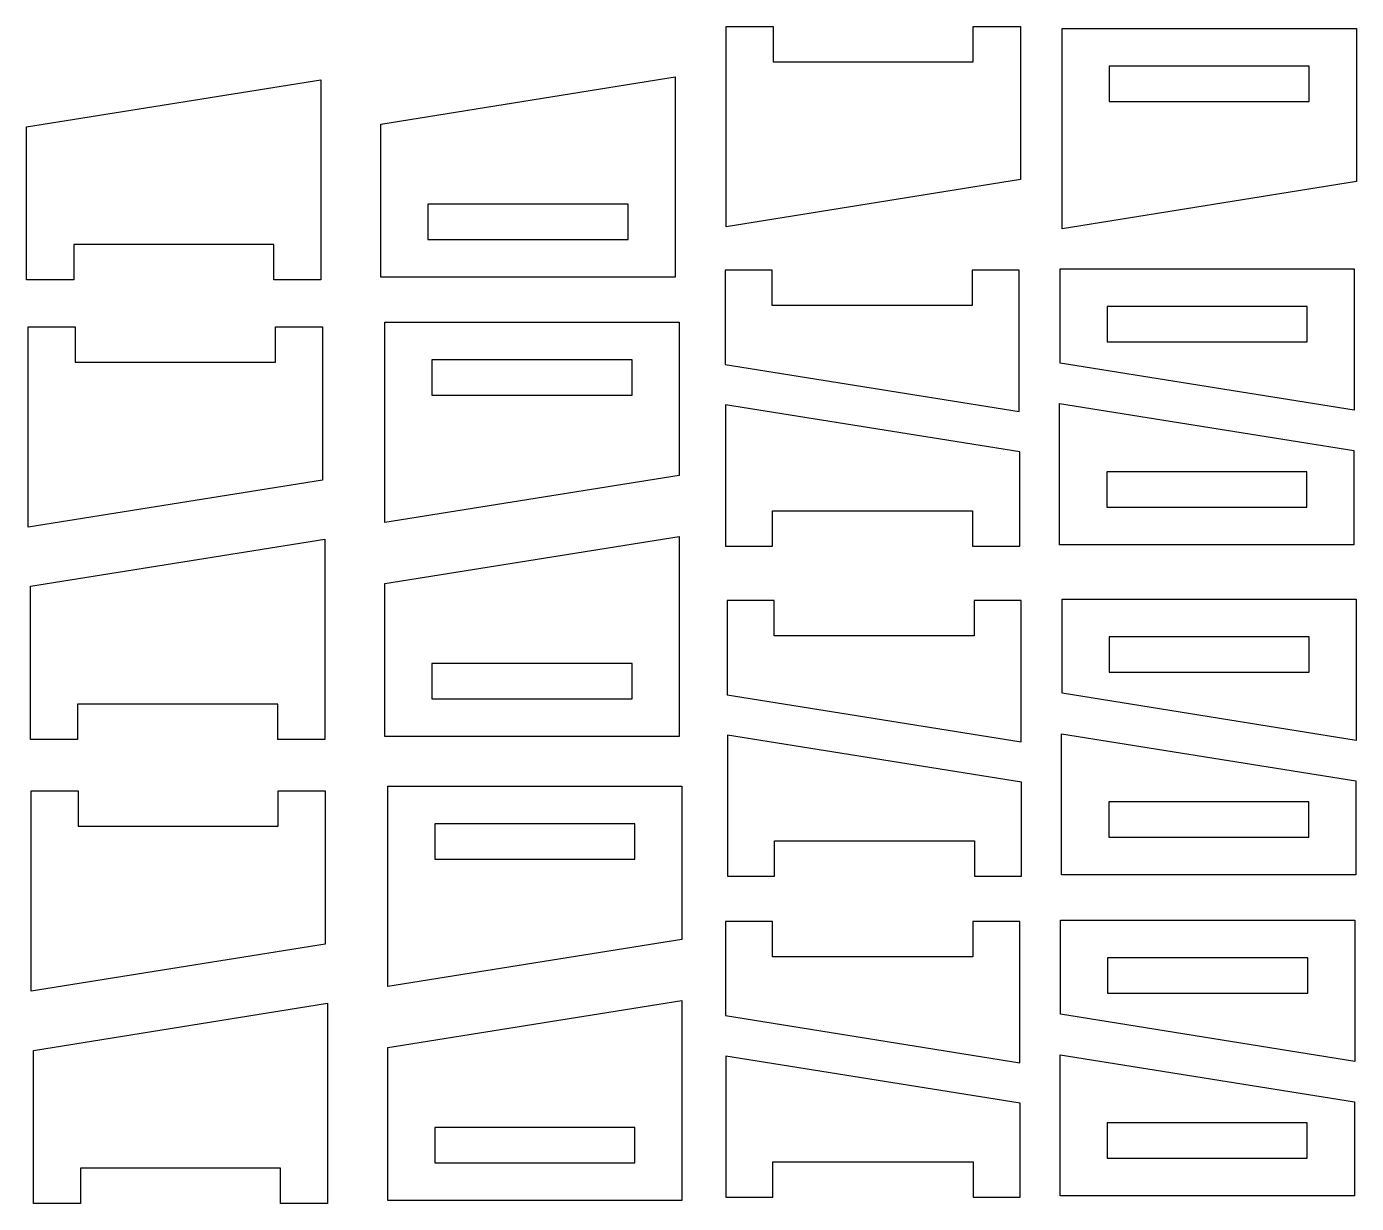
# Model space of a CAD drawing. Extents: x 5 to 118, y 6 to 106.
import ezdxf

# ---------------------------------------------------------------- set-up
doc = ezdxf.new("R2010")
doc.units = 0
doc.layers.add('Calque_1', color=7, linetype='CONTINUOUS')

msp = doc.modelspace()

# ---------------------------------------------------------------- linework, layer by layer
at = {"layer": 'Calque_1', "color": 7}
for p, q in [((64.75977, 89.01151), (64.75977, 106.01151)), ((64.75977, 106.01151), (68.75977, 106.01151)), ((68.75977, 106.01151), (68.75977, 103.01151)), ((85.75977, 103.01151), (85.75977, 106.01151)), ((85.75977, 106.01151), (89.75977, 106.01151)), ((89.75977, 106.01151), (89.75977, 93.01151)), ((93.30753, 88.84257), (93.30753, 105.84257)), ((93.30753, 105.84257), (118.30753, 105.84257)), ((118.30753, 105.84257), (118.30753, 92.84257)), ((68.75977, 103.01151), (85.75977, 103.01151)), ((35.425312, 97.7346), (60.425312, 101.7346)), ((60.425312, 101.7346), (60.425312, 84.7346)), ((114.30753, 102.64257), (97.30753, 102.64257)), ((97.30753, 102.64257), (97.30753, 99.64257)), ((114.30753, 99.64257), (114.30753, 102.64257)), ((5.321614, 97.49568), (30.321614, 101.49568)), ((30.321614, 101.49568), (30.321614, 84.49568)), ((97.30753, 99.64257), (114.30753, 99.64257)), ((5.321614, 84.49568), (5.321614, 97.49568)), ((35.425312, 84.7346), (35.425312, 97.7346)), ((89.75977, 93.01151), (64.75977, 89.01151)), ((118.30753, 92.84257), (93.30753, 88.84257)), ((56.425312, 90.9346), (39.425312, 90.9346)), ((39.425312, 90.9346), (39.425312, 87.9346)), ((56.425312, 87.9346), (56.425312, 90.9346)), ((26.321614, 87.49568), (9.321614, 87.49568)), ((9.321614, 87.49568), (9.321614, 84.49568)), ((26.321614, 84.49568), (26.321614, 87.49568)), ((39.425312, 87.9346), (56.425312, 87.9346)), ((68.665301, 85.31177), (64.665301, 85.31177)), ((64.665301, 85.31177), (64.665301, 77.31177)), ((68.665301, 82.31177), (68.665301, 85.31177)), ((85.665301, 85.31177), (85.665301, 82.31177)), ((89.665301, 85.31177), (85.665301, 85.31177)), ((89.665301, 73.31177), (89.665301, 85.31177)), ((93.12857, 77.43168), (93.12857, 85.43168)), ((93.12857, 85.43168), (118.12857, 85.43168)), ((118.12857, 85.43168), (118.12857, 73.43168)), ((9.321614, 84.49568), (5.321614, 84.49568)), ((30.321614, 84.49568), (26.321614, 84.49568)), ((60.425312, 84.7346), (35.425312, 84.7346)), ((85.665301, 82.31177), (68.665301, 82.31177)), ((114.12857, 82.23168), (97.12857, 82.23168)), ((97.12857, 82.23168), (97.12857, 79.23168)), ((114.12857, 79.23168), (114.12857, 82.23168)), ((5.46157, 63.50145), (5.46157, 80.50145)), ((5.46157, 80.50145), (9.46157, 80.50145)), ((9.46157, 80.50145), (9.46157, 77.50145)), ((26.46157, 77.50145), (26.46157, 80.50145)), ((26.46157, 80.50145), (30.46157, 80.50145)), ((30.46157, 80.50145), (30.46157, 67.50145)), ((35.763198, 63.8973), (35.763198, 80.8973)), ((35.763198, 80.8973), (60.763198, 80.8973)), ((60.763198, 80.8973), (60.763198, 67.8973)), ((97.12857, 79.23168), (114.12857, 79.23168)), ((9.46157, 77.50145), (26.46157, 77.50145)), ((56.763198, 77.6973), (39.763198, 77.6973)), ((39.763198, 77.6973), (39.763198, 74.6973)), ((56.763198, 74.6973), (56.763198, 77.6973)), ((64.665301, 77.31177), (89.665301, 73.31177)), ((118.12857, 73.43168), (93.12857, 77.43168)), ((39.763198, 74.6973), (56.763198, 74.6973)), ((89.697472, 69.88464), (64.697472, 73.88464)), ((64.697472, 73.88464), (64.697472, 61.88464)), ((93.09478, 61.99682), (93.09478, 73.99682)), ((93.09478, 73.99682), (118.09478, 69.99682)), ((89.697472, 61.88464), (89.697472, 69.88464)), ((118.09478, 69.99682), (118.09478, 61.99682)), ((60.763198, 67.8973), (35.763198, 63.8973)), ((114.09478, 68.19682), (97.09478, 68.19682)), ((97.09478, 68.19682), (97.09478, 65.19682)), ((114.09478, 65.19682), (114.09478, 68.19682)), ((30.46157, 67.50145), (5.46157, 63.50145)), ((68.697472, 61.88464), (68.697472, 64.88464)), ((68.697472, 64.88464), (85.697472, 64.88464)), ((85.697472, 64.88464), (85.697472, 61.88464)), ((97.09478, 65.19682), (114.09478, 65.19682)), ((5.659495, 58.47037), (30.659495, 62.47037)), ((30.659495, 62.47037), (30.659495, 45.47037)), ((35.763193, 58.70928), (60.763193, 62.70928)), ((60.763193, 62.70928), (60.763193, 45.70928)), ((64.697472, 61.88464), (68.697472, 61.88464)), ((85.697472, 61.88464), (89.697472, 61.88464)), ((118.09478, 61.99682), (93.09478, 61.99682)), ((5.659495, 45.47037), (5.659495, 58.47037)), ((35.763193, 45.70928), (35.763193, 58.70928)), ((68.834241, 57.26761), (64.834241, 57.26761)), ((64.834241, 57.26761), (64.834241, 49.26761)), ((68.834241, 54.26761), (68.834241, 57.26761)), ((85.834241, 57.26761), (85.834241, 54.26761)), ((89.834241, 57.26761), (85.834241, 57.26761)), ((89.834241, 45.26761), (89.834241, 57.26761)), ((93.29752, 49.38752), (93.29752, 57.38752)), ((93.29752, 57.38752), (118.29752, 57.38752)), ((118.29752, 57.38752), (118.29752, 45.38752)), ((85.834241, 54.26761), (68.834241, 54.26761)), ((114.29752, 54.18752), (97.29752, 54.18752)), ((97.29752, 54.18752), (97.29752, 51.18752)), ((114.29752, 51.18752), (114.29752, 54.18752)), ((56.763193, 51.90928), (39.763193, 51.90928)), ((39.763193, 51.90928), (39.763193, 48.90928)), ((56.763193, 48.90928), (56.763193, 51.90928)), ((97.29752, 51.18752), (114.29752, 51.18752)), ((39.763193, 48.90928), (56.763193, 48.90928)), ((64.834241, 49.26761), (89.834241, 45.26761)), ((118.29752, 45.38752), (93.29752, 49.38752)), ((26.659495, 48.47037), (9.659495, 48.47037)), ((9.659495, 48.47037), (9.659495, 45.47037)), ((26.659495, 45.47037), (26.659495, 48.47037)), ((9.659495, 45.47037), (5.659495, 45.47037)), ((30.659495, 45.47037), (26.659495, 45.47037)), ((60.763193, 45.70928), (35.763193, 45.70928)), ((89.866412, 41.84048), (64.866412, 45.84048)), ((64.866412, 45.84048), (64.866412, 33.84048)), ((93.26373, 33.95266), (93.26373, 45.95266)), ((93.26373, 45.95266), (118.26373, 41.95266)), ((89.866412, 33.84048), (89.866412, 41.84048)), ((118.26373, 41.95266), (118.26373, 33.95266)), ((5.698782, 24.08999), (5.698782, 41.08999)), ((5.698782, 41.08999), (9.698782, 41.08999)), ((9.698782, 41.08999), (9.698782, 38.08999)), ((26.698782, 38.08999), (26.698782, 41.08999)), ((26.698782, 41.08999), (30.698782, 41.08999)), ((30.698782, 41.08999), (30.698782, 28.08999)), ((36.000412, 24.48584), (36.000412, 41.48584)), ((36.000412, 41.48584), (61.000412, 41.48584)), ((61.000412, 41.48584), (61.000412, 28.48584)), ((114.26373, 40.15266), (97.26373, 40.15266)), ((97.26373, 40.15266), (97.26373, 37.15266)), ((114.26373, 37.15266), (114.26373, 40.15266)), ((9.698782, 38.08999), (26.698782, 38.08999)), ((57.000412, 38.28584), (40.000412, 38.28584)), ((40.000412, 38.28584), (40.000412, 35.28584)), ((57.000412, 35.28584), (57.000412, 38.28584)), ((68.866412, 33.84048), (68.866412, 36.84048)), ((68.866412, 36.84048), (85.866412, 36.84048)), ((85.866412, 36.84048), (85.866412, 33.84048)), ((97.26373, 37.15266), (114.26373, 37.15266)), ((40.000412, 35.28584), (57.000412, 35.28584)), ((118.26373, 33.95266), (93.26373, 33.95266)), ((64.866412, 33.84048), (68.866412, 33.84048)), ((85.866412, 33.84048), (89.866412, 33.84048)), ((68.705922, 30.00469), (64.705922, 30.00469)), ((64.705922, 30.00469), (64.705922, 22.00469)), ((68.705922, 27.00469), (68.705922, 30.00469)), ((85.705922, 30.00469), (85.705922, 27.00469)), ((89.705922, 30.00469), (85.705922, 30.00469)), ((89.705922, 18.00469), (89.705922, 30.00469)), ((93.1692, 22.1246), (93.1692, 30.1246)), ((93.1692, 30.1246), (118.1692, 30.1246)), ((118.1692, 30.1246), (118.1692, 18.1246)), ((61.000412, 28.48584), (36.000412, 24.48584)), ((30.698782, 28.08999), (5.698782, 24.08999)), ((85.705922, 27.00469), (68.705922, 27.00469)), ((114.1692, 26.9246), (97.1692, 26.9246)), ((97.1692, 26.9246), (97.1692, 23.9246)), ((114.1692, 23.9246), (114.1692, 26.9246)), ((97.1692, 23.9246), (114.1692, 23.9246)), ((5.896707, 19.0589), (30.896707, 23.0589)), ((30.896707, 23.0589), (30.896707, 6.0589)), ((36.000407, 19.29781), (61.000407, 23.29781)), ((61.000407, 23.29781), (61.000407, 6.29781)), ((64.705922, 22.00469), (89.705922, 18.00469)), ((118.1692, 18.1246), (93.1692, 22.1246)), ((36.000407, 6.29781), (36.000407, 19.29781)), ((5.896707, 6.0589), (5.896707, 19.0589)), ((89.738093, 14.57757), (64.738093, 18.57757)), ((64.738093, 18.57757), (64.738093, 6.57757)), ((93.13541, 6.68974), (93.13541, 18.68974)), ((93.13541, 18.68974), (118.13541, 14.68974)), ((118.13541, 14.68974), (118.13541, 6.68974)), ((89.738093, 6.57757), (89.738093, 14.57757)), ((57.000407, 12.49781), (40.000407, 12.49781)), ((40.000407, 12.49781), (40.000407, 9.49781)), ((57.000407, 9.49781), (57.000407, 12.49781)), ((114.13541, 12.88974), (97.13541, 12.88974)), ((97.13541, 12.88974), (97.13541, 9.88974)), ((114.13541, 9.88974), (114.13541, 12.88974)), ((26.896707, 9.0589), (9.896707, 9.0589)), ((9.896707, 9.0589), (9.896707, 6.0589)), ((26.896707, 6.0589), (26.896707, 9.0589)), ((40.000407, 9.49781), (57.000407, 9.49781)), ((68.738093, 6.57757), (68.738093, 9.57757)), ((68.738093, 9.57757), (85.738093, 9.57757)), ((85.738093, 9.57757), (85.738093, 6.57757)), ((97.13541, 9.88974), (114.13541, 9.88974)), ((9.896707, 6.0589), (5.896707, 6.0589)), ((30.896707, 6.0589), (26.896707, 6.0589)), ((61.000407, 6.29781), (36.000407, 6.29781)), ((64.738093, 6.57757), (68.738093, 6.57757)), ((85.738093, 6.57757), (89.738093, 6.57757)), ((118.13541, 6.68974), (93.13541, 6.68974))]:
    msp.add_line(p, q, dxfattribs=at)

doc.saveas('drawing.dxf')
